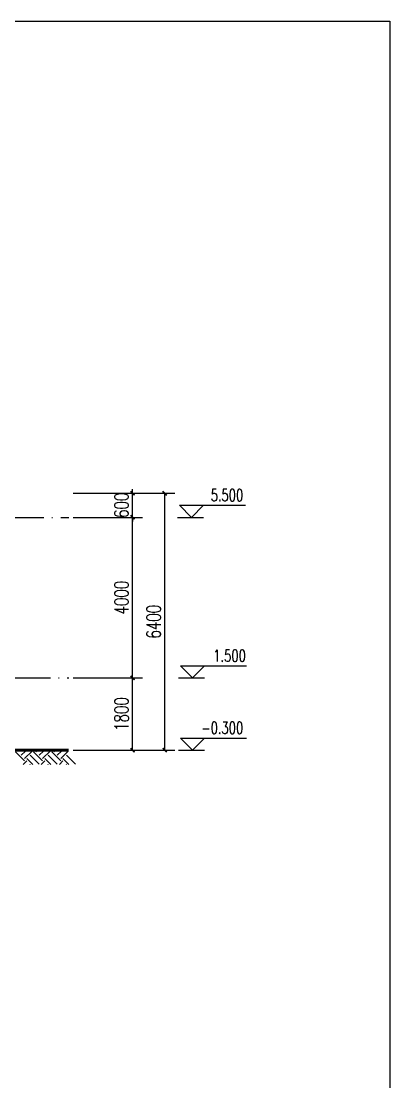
# Model space of a CAD drawing. Extents: x -61205 to 26665, y -81742 to 98141.
# Drawn here: x 17493 to 26665, y 1227 to 27652 of the extents above; entities that cross this region are included whole.
import ezdxf

# ---------------------------------------------------------------- set-up
doc = ezdxf.new("R2010")
doc.units = 0
doc.header["$LTSCALE"] = 1000
doc.header["$MEASUREMENT"] = 0
doc.linetypes.add('CENTER', pattern=[2, 1.25, -0.25, 0.25, -0.25])
doc.linetypes.add('DOTE', pattern=[2.42, 2, -0.2, 0.02, -0.2])
doc.layers.get('0').update_dxf_attribs({"linetype": 'CONTINUOUS'})
doc.layers.get('DEFPOINTS').update_dxf_attribs({"linetype": 'CONTINUOUS'})
for name, color, linetype in [('01', 7, 'CONTINUOUS'), ('DIM_ELEV', 3, 'CONTINUOUS'), ('DOTE', 7, 'CENTER'), ('PUB_DIM', 3, 'CONTINUOUS'), ('PUB_HATCH', 8, 'CONTINUOUS'), ('PUB_TEXT', 7, 'CONTINUOUS')]:
    doc.layers.add(name, color=color, linetype=linetype)
doc.styles.add('_TCH_DIM', font='geditxt.shx', dxfattribs={"bigfont": 'dxt.shx'})
doc.styles.add('DIM_FONT', font='geditxt.shx', dxfattribs={"width": 0.7, "bigfont": 'hzfs_1.shx'})
doc.dimstyles.new('_TCH_ARCH&&100', dxfattribs={"dimtxt": 350, "dimasz": 100, "dimexe": 250, "dimexo": 300, "dimgap": 100, "dimtad": 1, "dimdec": 0, "dimzin": 0, "dimdsep": 46, "dimtxsty": 'DIM_FONT', "dimblk": 'ARCHTICK', "dimcen": 0.09, "dimclrt": 7, "dimazin": 2, "dimtfac": 1, "dimtdec": 0, "dimtix": 1, "dimtmove": 2, "dimatfit": 3, "dimfxl": 1, "dimtolj": 1, "dimtzin": 0, "dimarcsym": 0})

# ---------------------------------------------------------------- blocks, each defined once
blk = doc.blocks.new('_ArchTick')
at = {"color": 0, "linetype": 'ByBlock', "const_width": 0.4}
blk.add_lwpolyline([(-0.5, -0.5), (0.5, 0.5)], dxfattribs=at)
blk = doc.blocks.new('*D405')
at = {"layer": 'DEFPOINTS', "color": 0, "transparency": 16777216}
for p in [(19286, 15890), (21064, 15890), (19286, 9490)]:
    blk.add_point(p, dxfattribs=at)
at = {"layer": 'PUB_DIM', "color": 0, "lineweight": -2, "transparency": 16777216}
for p, q in [((19586, 15890), (21314, 15890)), ((21064, 9490), (21064, 15890)), ((19586, 9490), (21314, 9490))]:
    blk.add_line(p, q, dxfattribs=at)
at = {"layer": 'PUB_DIM', "color": 0, "lineweight": -2, "transparency": 16777216, "xscale": 100, "yscale": 100, "zscale": 100}
for p, rotation in [((21064, 15890), 90), ((21064, 9490), 270)]:
    blk.add_blockref('_ArchTick', p, dxfattribs=dict(at, rotation=rotation))
at = {"layer": 'PUB_DIM', "color": 7, "transparency": 16777216, "insert": (20789, 12690), "char_height": 350, "attachment_point": 5, "rotation": 90, "style": 'DIM_FONT'}
blk.add_mtext('\\A1;6400', dxfattribs=at)
blk = doc.blocks.new('*D406')
at = {"layer": 'DEFPOINTS', "color": 0, "transparency": 16777216}
for p in [(18486, 11290), (20264, 11290), (18486, 9490)]:
    blk.add_point(p, dxfattribs=at)
at = {"layer": 'PUB_DIM', "color": 0, "lineweight": -2, "transparency": 16777216}
for p, q in [((18786, 11290), (20514, 11290)), ((20264, 9490), (20264, 11290)), ((18786, 9490), (20514, 9490))]:
    blk.add_line(p, q, dxfattribs=at)
at = {"layer": 'PUB_DIM', "color": 0, "lineweight": -2, "transparency": 16777216, "xscale": 100, "yscale": 100, "zscale": 100}
for p, rotation in [((20264, 11290), 90), ((20264, 9490), 270)]:
    blk.add_blockref('_ArchTick', p, dxfattribs=dict(at, rotation=rotation))
at = {"layer": 'PUB_DIM', "color": 7, "transparency": 16777216, "insert": (19989, 10390), "char_height": 350, "attachment_point": 5, "rotation": 90, "style": 'DIM_FONT'}
blk.add_mtext('\\A1;1800', dxfattribs=at)
blk = doc.blocks.new('*D407')
at = {"layer": 'DEFPOINTS', "color": 0, "transparency": 16777216}
for p in [(18486, 15290), (20264, 15290), (18486, 11290)]:
    blk.add_point(p, dxfattribs=at)
at = {"layer": 'PUB_DIM', "color": 0, "lineweight": -2, "transparency": 16777216}
for p, q in [((18786, 15290), (20514, 15290)), ((20264, 11290), (20264, 15290)), ((18786, 11290), (20514, 11290))]:
    blk.add_line(p, q, dxfattribs=at)
at = {"layer": 'PUB_DIM', "color": 0, "lineweight": -2, "transparency": 16777216, "xscale": 100, "yscale": 100, "zscale": 100}
for p, rotation in [((20264, 15290), 90), ((20264, 11290), 270)]:
    blk.add_blockref('_ArchTick', p, dxfattribs=dict(at, rotation=rotation))
at = {"layer": 'PUB_DIM', "color": 7, "transparency": 16777216, "insert": (19989, 13290), "char_height": 350, "attachment_point": 5, "rotation": 90, "style": 'DIM_FONT'}
blk.add_mtext('\\A1;4000', dxfattribs=at)
blk = doc.blocks.new('*D408')
at = {"layer": 'DEFPOINTS', "color": 0, "transparency": 16777216}
for p in [(18486, 15890), (20264, 15890), (18486, 15290)]:
    blk.add_point(p, dxfattribs=at)
at = {"layer": 'PUB_DIM', "color": 0, "lineweight": -2, "transparency": 16777216}
for p, q in [((18786, 15890), (20514, 15890)), ((20264, 15890), (20264, 15990)), ((20264, 15290), (20264, 15890)), ((18786, 15290), (20514, 15290)), ((20264, 15290), (20264, 15190))]:
    blk.add_line(p, q, dxfattribs=at)
at = {"layer": 'PUB_DIM', "color": 0, "lineweight": -2, "transparency": 16777216, "xscale": 100, "yscale": 100, "zscale": 100}
for p, rotation in [((20264, 15890), 270), ((20264, 15290), 90)]:
    blk.add_blockref('_ArchTick', p, dxfattribs=dict(at, rotation=rotation))
at = {"layer": 'PUB_DIM', "color": 7, "transparency": 16777216, "insert": (19989, 15590), "char_height": 350, "attachment_point": 5, "rotation": 90, "style": 'DIM_FONT'}
blk.add_mtext('\\A1;600', dxfattribs=at)

msp = doc.modelspace()

# ---------------------------------------------------------------- linework, layer by layer
msp.add_lwpolyline([(-57434.652, 27652.093), (26665.348, 27652.093), (26665.348, -31747.907), (-57434.652, -31747.907)], close=True)
at = {"layer": '01', "const_width": 80}
msp.add_lwpolyline([(4903.511, 9490.121), (17253.511, 9490.121), (18672.439, 9490.121)], dxfattribs=at)
at = {"layer": 'DIM_ELEV'}
for p, q in [((21732.005, 15290.121), (21432.005, 15590.121)), ((21432.005, 15590.121), (23077.505, 15590.121)), ((21732.005, 15290.121), (22032.005, 15590.121)), ((21378.922, 15290.121), (22032.005, 15290.121)), ((21757.527, 11290.121), (21457.527, 11590.121)), ((21457.527, 11590.121), (23103.027, 11590.121)), ((21757.527, 11290.121), (22057.527, 11590.121)), ((21404.444, 11290.121), (22057.527, 11290.121)), ((21757.527, 9490.121), (21457.527, 9790.121)), ((21457.527, 9790.121), (23103.027, 9790.121)), ((21757.527, 9490.121), (22057.527, 9790.121)), ((21404.444, 9490.121), (22057.527, 9490.121))]:
    msp.add_line(p, q, dxfattribs=at)
at = {"layer": 'DOTE', "linetype": 'DOTE'}
for p, q in [((-3305.535, 15290.121), (18681.476, 15290.121)), ((11378.511, 11290.121), (18681.476, 11290.121))]:
    msp.add_line(p, q, dxfattribs=at)
at = {"layer": 'PUB_HATCH'}
for p, q in [((17577.125, 9223.824), (17352.619, 9448.33)), ((17492.935, 9364.14), (17595.129, 9466.334)), ((17577.125, 9279.95), (17763.509, 9466.334)), ((17778.998, 9134.204), (17633.252, 9279.95)), ((17941.948, 9139.634), (17717.442, 9364.14)), ((18026.138, 9223.824), (17801.632, 9448.33)), ((17857.758, 9448.33), (17875.762, 9466.334)), ((17941.948, 9364.14), (18044.142, 9466.334)), ((18026.138, 9279.95), (18212.522, 9466.334)), ((18228.011, 9134.204), (18082.265, 9279.95)), ((18390.961, 9139.634), (18166.455, 9364.14)), ((18475.151, 9223.824), (18250.645, 9448.33)), ((18306.771, 9448.33), (18324.775, 9466.334)), ((18390.961, 9364.14), (18493.155, 9466.334)), ((18475.151, 9279.95), (18661.535, 9466.334)), ((18677.023, 9134.204), (18531.278, 9279.95)), ((18839.974, 9139.634), (18615.467, 9364.14)), ((17543.633, 9134.204), (17633.252, 9223.824)), ((17712.013, 9134.204), (17717.442, 9139.634)), ((17992.646, 9134.204), (18082.265, 9223.824)), ((18161.025, 9134.204), (18166.455, 9139.634)), ((18441.658, 9134.204), (18531.278, 9223.824)), ((18610.038, 9134.204), (18615.467, 9139.634))]:
    msp.add_line(p, q, dxfattribs=at)

# ---------------------------------------------------------------- texts
at = {"layer": 'PUB_TEXT', "style": '_TCH_DIM', "width": 0.705882}
for s, p in [('5.500', (22207.505, 15695.121)), ('1.500', (22273.027, 11695.121)), ('-0.300', (21973.027, 9895.121))]:
    msp.add_text(s, height=297.5, dxfattribs=at).set_placement(p)

# ---------------------------------------------------------------- dimensions: what is measured, and where the dimension line sits
at = {"layer": 'PUB_DIM'}
for p1, p2, text, picture, middle in [((18485.963, 15290.121), (18485.963, 15890.121), '600', '*D408', (19988.951, 15590.121)), ((19285.963, 9490.121), (19285.963, 15890.121), '6400', '*D405', (20788.951, 12690.121)), ((18485.963, 11290.121), (18485.963, 15290.121), '4000', '*D407', (19988.951, 13290.121)), ((18485.963, 9490.121), (18485.963, 11290.121), '1800', '*D406', (19988.951, 10390.121))]:
    dim = msp.add_aligned_dim(p1=p1, p2=p2, distance=-1777.988, text=text, dimstyle='_TCH_ARCH&&100', dxfattribs=at)
    dim.commit()
    dim.dimension.update_dxf_attribs({"geometry": picture, "text_midpoint": middle})

doc.saveas('drawing.dxf')
